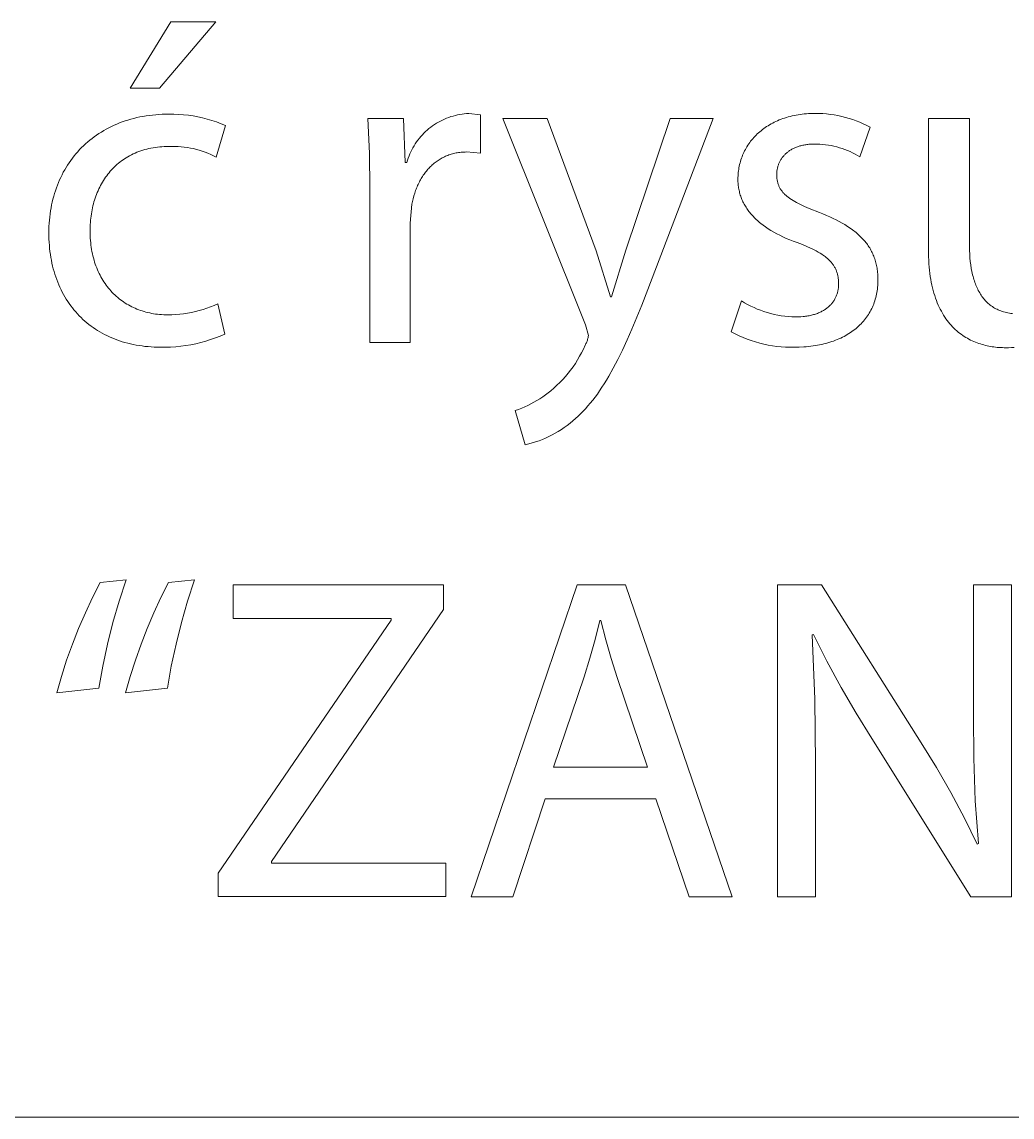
# Model space of a CAD drawing. Header units: millimetres. Extents: x 2840 to 6121, y 744 to 3036.
# Drawn here: x 5325.9 to 5396.1, y 744.1 to 821.8 of the extents above; entities that cross this region are included whole.
import ezdxf

# ---------------------------------------------------------------- set-up
doc = ezdxf.new("R2010")
doc.units = ezdxf.units.MM
doc.header["$MEASUREMENT"] = 0
doc.layers.add('Domyślny', color=7, linetype='Continuous', true_color=0x000000)

msp = doc.modelspace()

# ---------------------------------------------------------------- linework, layer by layer
at = {"layer": 'Domyślny', "color": 18, "lineweight": 15, "true_color": 0x000000}
for p, q in [((5333.548, 817.088), (5336.432, 821.787)), ((5339.623, 821.787), (5335.624, 817.088)), ((5336.432, 821.787), (5339.623, 821.787)), ((5335.624, 817.088), (5333.548, 817.088)), ((5332.783, 814.613), (5332.98, 814.687)), ((5332.98, 814.687), (5333.18, 814.757)), ((5333.18, 814.757), (5333.384, 814.822)), ((5333.384, 814.822), (5333.59, 814.883)), ((5333.59, 814.883), (5333.8, 814.939)), ((5333.8, 814.939), (5334.013, 814.991)), ((5334.013, 814.991), (5334.229, 815.038)), ((5334.229, 815.038), (5334.447, 815.08)), ((5334.447, 815.08), (5334.669, 815.118)), ((5334.669, 815.118), (5334.894, 815.15)), ((5334.894, 815.15), (5335.121, 815.178)), ((5335.121, 815.178), (5335.352, 815.201)), ((5335.352, 815.201), (5335.585, 815.219)), ((5335.585, 815.219), (5335.821, 815.232)), ((5335.821, 815.232), (5336.06, 815.239)), ((5336.06, 815.239), (5336.301, 815.242)), ((5336.301, 815.242), (5336.644, 815.239)), ((5336.644, 815.239), (5336.987, 815.225)), ((5336.987, 815.225), (5337.33, 815.198)), ((5337.33, 815.198), (5337.671, 815.16)), ((5337.671, 815.16), (5338.011, 815.11)), ((5338.011, 815.11), (5338.348, 815.048)), ((5338.348, 815.048), (5338.684, 814.974)), ((5338.684, 814.974), (5339.016, 814.889)), ((5339.016, 814.889), (5339.346, 814.792)), ((5339.346, 814.792), (5339.672, 814.684)), ((5339.672, 814.684), (5339.993, 814.564)), ((5350.524, 812.446), (5350.417, 814.925)), ((5350.417, 814.925), (5352.952, 814.925)), ((5352.952, 814.925), (5353.051, 811.811)), ((5355.283, 814.59), (5355.422, 814.672)), ((5355.422, 814.672), (5355.565, 814.749)), ((5355.565, 814.749), (5355.71, 814.822)), ((5355.71, 814.822), (5355.857, 814.889)), ((5355.857, 814.889), (5356.007, 814.952)), ((5356.007, 814.952), (5356.158, 815.009)), ((5356.158, 815.009), (5356.312, 815.061)), ((5356.312, 815.061), (5356.467, 815.108)), ((5356.467, 815.108), (5356.624, 815.15)), ((5356.624, 815.15), (5356.782, 815.186)), ((5356.782, 815.186), (5356.941, 815.217)), ((5356.941, 815.217), (5357.101, 815.242)), ((5357.101, 815.242), (5357.262, 815.262)), ((5357.262, 815.262), (5357.423, 815.277)), ((5357.423, 815.277), (5357.585, 815.286)), ((5357.585, 815.286), (5358.404, 815.187)), ((5358.404, 815.187), (5358.404, 812.467)), ((5365.86, 800.275), (5359.993, 814.926)), ((5359.993, 814.926), (5363.14, 814.926)), ((5363.14, 814.926), (5366.625, 805.541)), ((5368.723, 805.595), (5371.88, 814.926)), ((5374.929, 814.926), (5370.602, 803.596)), ((5371.88, 814.926), (5374.929, 814.926)), ((5379.152, 814.608), (5379.266, 814.666)), ((5379.266, 814.666), (5379.382, 814.722)), ((5379.382, 814.722), (5379.5, 814.775)), ((5379.5, 814.775), (5379.621, 814.826)), ((5379.621, 814.826), (5379.744, 814.874)), ((5379.744, 814.874), (5379.87, 814.92)), ((5379.87, 814.92), (5379.997, 814.964)), ((5379.997, 814.964), (5380.127, 815.004)), ((5380.127, 815.004), (5380.259, 815.043)), ((5380.259, 815.043), (5380.393, 815.079)), ((5380.393, 815.079), (5380.53, 815.112)), ((5380.53, 815.112), (5380.668, 815.142)), ((5380.668, 815.142), (5380.809, 815.17)), ((5380.809, 815.17), (5380.952, 815.195)), ((5380.952, 815.195), (5381.097, 815.217)), ((5381.097, 815.217), (5381.244, 815.237)), ((5381.244, 815.237), (5381.393, 815.253)), ((5381.393, 815.253), (5381.544, 815.267)), ((5381.544, 815.267), (5381.697, 815.277)), ((5381.697, 815.277), (5381.853, 815.285)), ((5381.853, 815.285), (5382.01, 815.29)), ((5382.01, 815.29), (5382.169, 815.291)), ((5382.169, 815.291), (5382.44, 815.288)), ((5382.44, 815.288), (5382.711, 815.276)), ((5382.711, 815.276), (5382.981, 815.254)), ((5382.981, 815.254), (5383.251, 815.224)), ((5383.251, 815.224), (5383.519, 815.184)), ((5383.519, 815.184), (5383.785, 815.136)), ((5383.785, 815.136), (5384.05, 815.078)), ((5384.05, 815.078), (5384.313, 815.012)), ((5384.313, 815.012), (5384.573, 814.937)), ((5384.573, 814.937), (5384.831, 814.853)), ((5384.831, 814.853), (5385.086, 814.761)), ((5385.086, 814.761), (5385.338, 814.66)), ((5385.338, 814.66), (5385.586, 814.551)), ((5390.204, 805.622), (5390.204, 814.931)), ((5390.204, 814.931), (5393.111, 814.931)), ((5393.111, 814.931), (5393.111, 806.124)), ((5331.158, 813.752), (5331.325, 813.864)), ((5331.325, 813.864), (5331.496, 813.972)), ((5331.496, 813.972), (5331.669, 814.076)), ((5331.669, 814.076), (5331.846, 814.176)), ((5331.846, 814.176), (5332.027, 814.272)), ((5332.027, 814.272), (5332.211, 814.363)), ((5332.211, 814.363), (5332.398, 814.451)), ((5332.398, 814.451), (5332.589, 814.534)), ((5332.589, 814.534), (5332.783, 814.613)), ((5340.311, 814.433), (5339.655, 812.194)), ((5339.993, 814.564), (5340.311, 814.433)), ((5354.282, 813.772), (5354.394, 813.888)), ((5354.394, 813.888), (5354.51, 814.001)), ((5354.51, 814.001), (5354.631, 814.11)), ((5354.631, 814.11), (5354.754, 814.215)), ((5354.754, 814.215), (5354.882, 814.315)), ((5354.882, 814.315), (5355.012, 814.411)), ((5355.012, 814.411), (5355.146, 814.503)), ((5355.146, 814.503), (5355.283, 814.59)), ((5378.057, 813.831), (5378.145, 813.912)), ((5378.145, 813.912), (5378.234, 813.99)), ((5378.234, 813.99), (5378.326, 814.067)), ((5378.326, 814.067), (5378.421, 814.142)), ((5378.421, 814.142), (5378.518, 814.215)), ((5378.518, 814.215), (5378.618, 814.286)), ((5378.618, 814.286), (5378.72, 814.355)), ((5378.72, 814.355), (5378.824, 814.421)), ((5378.824, 814.421), (5378.931, 814.486)), ((5378.931, 814.486), (5379.04, 814.548)), ((5379.04, 814.548), (5379.152, 814.608)), ((5386.07, 814.308), (5385.349, 812.199)), ((5385.586, 814.551), (5385.83, 814.433)), ((5385.83, 814.433), (5386.07, 814.308)), ((5330.234, 813), (5330.379, 813.135)), ((5330.379, 813.135), (5330.527, 813.266)), ((5330.527, 813.266), (5330.68, 813.393)), ((5330.68, 813.393), (5330.836, 813.517)), ((5330.836, 813.517), (5330.995, 813.637)), ((5330.995, 813.637), (5331.158, 813.752)), ((5353.696, 812.997), (5353.782, 813.134)), ((5353.782, 813.134), (5353.873, 813.268)), ((5353.873, 813.268), (5353.969, 813.399)), ((5353.969, 813.399), (5354.069, 813.527)), ((5354.069, 813.527), (5354.173, 813.651)), ((5354.173, 813.651), (5354.282, 813.772)), ((5377.388, 813.028), (5377.452, 813.124)), ((5377.452, 813.124), (5377.518, 813.218)), ((5377.518, 813.218), (5377.587, 813.311)), ((5377.587, 813.311), (5377.659, 813.402)), ((5377.659, 813.402), (5377.734, 813.491)), ((5377.734, 813.491), (5377.811, 813.579)), ((5377.811, 813.579), (5377.89, 813.665)), ((5377.89, 813.665), (5377.973, 813.749)), ((5377.973, 813.749), (5378.057, 813.831)), ((5381.497, 813.072), (5381.426, 813.061)), ((5381.569, 813.083), (5381.497, 813.072)), ((5381.642, 813.092), (5381.569, 813.083)), ((5381.716, 813.099), (5381.642, 813.092)), ((5381.791, 813.106), (5381.716, 813.099)), ((5381.868, 813.11), (5381.791, 813.106)), ((5381.945, 813.114), (5381.868, 813.11)), ((5382.024, 813.116), (5381.945, 813.114)), ((5382.104, 813.117), (5382.024, 813.116)), ((5382.305, 813.114), (5382.104, 813.117)), ((5382.506, 813.105), (5382.305, 813.114)), ((5382.706, 813.09), (5382.506, 813.105)), ((5382.906, 813.067), (5382.706, 813.09)), ((5383.105, 813.038), (5382.906, 813.067)), ((5329.566, 812.273), (5329.692, 812.425)), ((5329.692, 812.425), (5329.821, 812.574)), ((5329.821, 812.574), (5329.955, 812.72)), ((5329.955, 812.72), (5330.092, 812.861)), ((5330.092, 812.861), (5330.234, 813)), ((5333.506, 812.289), (5333.384, 812.221)), ((5333.63, 812.354), (5333.506, 812.289)), ((5333.756, 812.416), (5333.63, 812.354)), ((5333.886, 812.474), (5333.756, 812.416)), ((5334.018, 812.53), (5333.886, 812.474)), ((5334.152, 812.582), (5334.018, 812.53)), ((5334.289, 812.631), (5334.152, 812.582)), ((5334.429, 812.677), (5334.289, 812.631)), ((5334.571, 812.719), (5334.429, 812.677)), ((5334.716, 812.758), (5334.571, 812.719)), ((5334.863, 812.793), (5334.716, 812.758)), ((5335.012, 812.825), (5334.863, 812.793)), ((5335.165, 812.853), (5335.012, 812.825)), ((5335.32, 812.878), (5335.165, 812.853)), ((5335.477, 812.899), (5335.32, 812.878)), ((5335.637, 812.916), (5335.477, 812.899)), ((5335.799, 812.93), (5335.637, 812.916)), ((5335.964, 812.94), (5335.799, 812.93)), ((5336.131, 812.946), (5335.964, 812.94)), ((5336.301, 812.948), (5336.131, 812.946)), ((5336.518, 812.953), (5336.301, 812.948)), ((5336.736, 812.952), (5336.518, 812.953)), ((5336.953, 812.943), (5336.736, 812.952)), ((5337.17, 812.927), (5336.953, 812.943)), ((5337.386, 812.905), (5337.17, 812.927)), ((5337.601, 812.874), (5337.386, 812.905)), ((5337.815, 812.837), (5337.601, 812.874)), ((5338.028, 812.793), (5337.815, 812.837)), ((5338.24, 812.742), (5338.028, 812.793)), ((5338.449, 812.684), (5338.24, 812.742)), ((5338.656, 812.619), (5338.449, 812.684)), ((5338.862, 812.547), (5338.656, 812.619)), ((5339.064, 812.469), (5338.862, 812.547)), ((5339.264, 812.384), (5339.064, 812.469)), ((5339.461, 812.292), (5339.264, 812.384)), ((5339.655, 812.194), (5339.461, 812.292)), ((5350.549, 809.965), (5350.524, 812.446)), ((5353.336, 812.272), (5353.398, 812.422)), ((5353.398, 812.422), (5353.465, 812.569)), ((5353.465, 812.569), (5353.537, 812.715)), ((5353.537, 812.715), (5353.614, 812.857)), ((5353.614, 812.857), (5353.696, 812.997)), ((5356.084, 812.313), (5356.004, 812.281)), ((5356.166, 812.344), (5356.084, 812.313)), ((5356.249, 812.372), (5356.166, 812.344)), ((5356.332, 812.399), (5356.249, 812.372)), ((5356.417, 812.423), (5356.332, 812.399)), ((5356.502, 812.446), (5356.417, 812.423)), ((5356.589, 812.466), (5356.502, 812.446)), ((5356.676, 812.484), (5356.589, 812.466)), ((5356.765, 812.5), (5356.676, 812.484)), ((5356.854, 812.515), (5356.765, 812.5)), ((5356.945, 812.527), (5356.854, 812.515)), ((5357.036, 812.536), (5356.945, 812.527)), ((5357.128, 812.544), (5357.036, 812.536)), ((5357.221, 812.55), (5357.128, 812.544)), ((5357.315, 812.553), (5357.221, 812.55)), ((5357.41, 812.554), (5357.315, 812.553)), ((5358.404, 812.467), (5357.41, 812.554)), ((5376.974, 812.212), (5377.016, 812.319)), ((5377.016, 812.319), (5377.061, 812.424)), ((5377.061, 812.424), (5377.108, 812.528)), ((5377.108, 812.528), (5377.159, 812.631)), ((5377.159, 812.631), (5377.212, 812.732)), ((5377.212, 812.732), (5377.268, 812.832)), ((5377.268, 812.832), (5377.326, 812.931)), ((5377.326, 812.931), (5377.388, 813.028)), ((5379.968, 812.323), (5379.931, 812.283)), ((5380.006, 812.363), (5379.968, 812.323)), ((5380.045, 812.402), (5380.006, 812.363)), ((5380.086, 812.44), (5380.045, 812.402)), ((5380.128, 812.478), (5380.086, 812.44)), ((5380.171, 812.514), (5380.128, 812.478)), ((5380.215, 812.55), (5380.171, 812.514)), ((5380.26, 812.584), (5380.215, 812.55)), ((5380.307, 812.618), (5380.26, 812.584)), ((5380.355, 812.651), (5380.307, 812.618)), ((5380.404, 812.683), (5380.355, 812.651)), ((5380.455, 812.714), (5380.404, 812.683)), ((5380.506, 812.744), (5380.455, 812.714)), ((5380.559, 812.772), (5380.506, 812.744)), ((5380.613, 812.8), (5380.559, 812.772)), ((5380.669, 812.827), (5380.613, 812.8)), ((5380.725, 812.853), (5380.669, 812.827)), ((5380.783, 812.877), (5380.725, 812.853)), ((5380.842, 812.901), (5380.783, 812.877)), ((5380.902, 812.923), (5380.842, 812.901)), ((5380.964, 812.945), (5380.902, 812.923)), ((5381.026, 812.965), (5380.964, 812.945)), ((5381.09, 812.984), (5381.026, 812.965)), ((5381.155, 813.002), (5381.09, 812.984)), ((5381.221, 813.018), (5381.155, 813.002)), ((5381.288, 813.034), (5381.221, 813.018)), ((5381.356, 813.048), (5381.288, 813.034)), ((5381.426, 813.061), (5381.356, 813.048)), ((5383.302, 813.003), (5383.105, 813.038)), ((5383.499, 812.961), (5383.302, 813.003)), ((5383.694, 812.913), (5383.499, 812.961)), ((5383.887, 812.858), (5383.694, 812.913)), ((5384.079, 812.797), (5383.887, 812.858)), ((5384.268, 812.73), (5384.079, 812.797)), ((5384.455, 812.656), (5384.268, 812.73)), ((5384.64, 812.577), (5384.455, 812.656)), ((5384.822, 812.491), (5384.64, 812.577)), ((5385.001, 812.4), (5384.822, 812.491)), ((5385.176, 812.302), (5385.001, 812.4)), ((5385.349, 812.199), (5385.176, 812.302)), ((5328.997, 811.461), (5329.102, 811.63)), ((5329.102, 811.63), (5329.212, 811.795)), ((5329.212, 811.795), (5329.326, 811.958)), ((5329.326, 811.958), (5329.444, 812.117)), ((5329.444, 812.117), (5329.566, 812.273)), ((5332.506, 811.574), (5332.408, 811.48)), ((5332.606, 811.664), (5332.506, 811.574)), ((5332.71, 811.752), (5332.606, 811.664)), ((5332.815, 811.837), (5332.71, 811.752)), ((5332.924, 811.92), (5332.815, 811.837)), ((5333.035, 811.999), (5332.924, 811.92)), ((5333.149, 812.076), (5333.035, 811.999)), ((5333.265, 812.15), (5333.149, 812.076)), ((5333.384, 812.221), (5333.265, 812.15)), ((5353.051, 811.811), (5353.182, 811.811)), ((5353.182, 811.811), (5353.228, 811.967)), ((5353.228, 811.967), (5353.28, 812.12)), ((5353.28, 812.12), (5353.336, 812.272)), ((5354.862, 811.516), (5354.8, 811.454)), ((5354.924, 811.577), (5354.862, 811.516)), ((5354.988, 811.636), (5354.924, 811.577)), ((5355.054, 811.693), (5354.988, 811.636)), ((5355.12, 811.749), (5355.054, 811.693)), ((5355.187, 811.803), (5355.12, 811.749)), ((5355.256, 811.855), (5355.187, 811.803)), ((5355.326, 811.906), (5355.256, 811.855)), ((5355.397, 811.955), (5355.326, 811.906)), ((5355.469, 812.002), (5355.397, 811.955)), ((5355.542, 812.047), (5355.469, 812.002)), ((5355.616, 812.091), (5355.542, 812.047)), ((5355.692, 812.133), (5355.616, 812.091)), ((5355.768, 812.173), (5355.692, 812.133)), ((5355.846, 812.211), (5355.768, 812.173)), ((5355.924, 812.247), (5355.846, 812.211)), ((5356.004, 812.281), (5355.924, 812.247)), ((5376.758, 811.436), (5376.78, 811.55)), ((5376.78, 811.55), (5376.805, 811.663)), ((5376.805, 811.663), (5376.833, 811.775)), ((5376.833, 811.775), (5376.864, 811.886)), ((5376.864, 811.886), (5376.898, 811.996)), ((5376.898, 811.996), (5376.934, 812.105)), ((5376.934, 812.105), (5376.974, 812.212)), ((5379.521, 811.541), (5379.507, 811.489)), ((5379.537, 811.591), (5379.521, 811.541)), ((5379.554, 811.642), (5379.537, 811.591)), ((5379.572, 811.691), (5379.554, 811.642)), ((5379.592, 811.741), (5379.572, 811.691)), ((5379.613, 811.789), (5379.592, 811.741)), ((5379.636, 811.837), (5379.613, 811.789)), ((5379.659, 811.885), (5379.636, 811.837)), ((5379.684, 811.932), (5379.659, 811.885)), ((5379.711, 811.978), (5379.684, 811.932)), ((5379.738, 812.024), (5379.711, 811.978)), ((5379.767, 812.069), (5379.738, 812.024)), ((5379.798, 812.113), (5379.767, 812.069)), ((5379.829, 812.157), (5379.798, 812.113)), ((5379.862, 812.199), (5379.829, 812.157)), ((5379.896, 812.242), (5379.862, 812.199)), ((5379.931, 812.283), (5379.896, 812.242)), ((5328.53, 810.571), (5328.615, 810.755)), ((5328.615, 810.755), (5328.704, 810.936)), ((5328.704, 810.936), (5328.797, 811.114)), ((5328.797, 811.114), (5328.895, 811.289)), ((5328.895, 811.289), (5328.997, 811.461)), ((5331.797, 810.759), (5331.721, 810.647)), ((5331.876, 810.869), (5331.797, 810.759)), ((5331.958, 810.977), (5331.876, 810.869)), ((5332.043, 811.083), (5331.958, 810.977)), ((5332.13, 811.186), (5332.043, 811.083)), ((5332.22, 811.286), (5332.13, 811.186)), ((5332.313, 811.385), (5332.22, 811.286)), ((5332.408, 811.48), (5332.313, 811.385)), ((5354.252, 810.748), (5354.204, 810.669)), ((5354.301, 810.825), (5354.252, 810.748)), ((5354.351, 810.901), (5354.301, 810.825)), ((5354.403, 810.975), (5354.351, 810.901)), ((5354.456, 811.048), (5354.403, 810.975)), ((5354.51, 811.119), (5354.456, 811.048)), ((5354.566, 811.189), (5354.51, 811.119)), ((5354.622, 811.258), (5354.566, 811.189)), ((5354.68, 811.325), (5354.622, 811.258)), ((5354.74, 811.39), (5354.68, 811.325)), ((5354.8, 811.454), (5354.74, 811.39)), ((5376.685, 810.615), (5376.686, 810.734)), ((5376.686, 810.734), (5376.691, 810.853)), ((5376.691, 810.853), (5376.698, 810.971)), ((5376.698, 810.971), (5376.709, 811.089)), ((5376.709, 811.089), (5376.722, 811.205)), ((5376.722, 811.205), (5376.738, 811.321)), ((5376.738, 811.321), (5376.758, 811.436)), ((5379.439, 811.009), (5379.438, 810.954)), ((5379.438, 810.954), (5379.439, 810.892)), ((5379.441, 811.064), (5379.439, 811.009)), ((5379.439, 810.892), (5379.441, 810.832)), ((5379.444, 811.118), (5379.441, 811.064)), ((5379.441, 810.832), (5379.444, 810.772)), ((5379.449, 811.172), (5379.444, 811.118)), ((5379.444, 810.772), (5379.449, 810.714)), ((5379.455, 811.226), (5379.449, 811.172)), ((5379.463, 811.28), (5379.455, 811.226)), ((5379.472, 811.333), (5379.463, 811.28)), ((5379.482, 811.385), (5379.472, 811.333)), ((5379.494, 811.438), (5379.482, 811.385)), ((5379.507, 811.489), (5379.494, 811.438)), ((5328.233, 809.807), (5328.301, 810.002)), ((5328.301, 810.002), (5328.373, 810.195)), ((5328.373, 810.195), (5328.449, 810.384)), ((5328.449, 810.384), (5328.53, 810.571)), ((5331.379, 810.054), (5331.318, 809.929)), ((5331.442, 810.176), (5331.379, 810.054)), ((5331.507, 810.297), (5331.442, 810.176)), ((5331.576, 810.416), (5331.507, 810.297)), ((5331.647, 810.532), (5331.576, 810.416)), ((5331.721, 810.647), (5331.647, 810.532)), ((5350.549, 799.028), (5350.549, 809.965)), ((5353.871, 809.994), (5353.836, 809.904)), ((5353.908, 810.083), (5353.871, 809.994)), ((5353.946, 810.17), (5353.908, 810.083)), ((5353.986, 810.257), (5353.946, 810.17)), ((5354.027, 810.342), (5353.986, 810.257)), ((5354.069, 810.426), (5354.027, 810.342)), ((5354.113, 810.508), (5354.069, 810.426)), ((5354.158, 810.589), (5354.113, 810.508)), ((5354.204, 810.669), (5354.158, 810.589)), ((5376.686, 810.526), (5376.685, 810.615)), ((5376.688, 810.438), (5376.686, 810.526)), ((5376.693, 810.35), (5376.688, 810.438)), ((5376.7, 810.262), (5376.693, 810.35)), ((5376.709, 810.175), (5376.7, 810.262)), ((5376.72, 810.089), (5376.709, 810.175)), ((5376.733, 810.003), (5376.72, 810.089)), ((5376.748, 809.918), (5376.733, 810.003)), ((5379.449, 810.714), (5379.455, 810.657)), ((5379.455, 810.657), (5379.463, 810.6)), ((5379.463, 810.6), (5379.472, 810.545)), ((5379.472, 810.545), (5379.483, 810.49)), ((5379.483, 810.49), (5379.495, 810.437)), ((5379.495, 810.437), (5379.508, 810.384)), ((5379.508, 810.384), (5379.523, 810.332)), ((5379.523, 810.332), (5379.539, 810.281)), ((5379.539, 810.281), (5379.557, 810.231)), ((5379.557, 810.231), (5379.576, 810.181)), ((5379.576, 810.181), (5379.597, 810.133)), ((5379.597, 810.133), (5379.619, 810.085)), ((5379.619, 810.085), (5379.642, 810.038)), ((5379.642, 810.038), (5379.667, 809.991)), ((5379.667, 809.991), (5379.694, 809.945)), ((5328.008, 809.001), (5328.057, 809.206)), ((5328.057, 809.206), (5328.112, 809.409)), ((5328.112, 809.409), (5328.17, 809.609)), ((5328.17, 809.609), (5328.233, 809.807)), ((5331.059, 809.278), (5331.015, 809.143)), ((5331.105, 809.412), (5331.059, 809.278)), ((5331.154, 809.544), (5331.105, 809.412)), ((5331.206, 809.674), (5331.154, 809.544)), ((5331.261, 809.803), (5331.206, 809.674)), ((5331.318, 809.929), (5331.261, 809.803)), ((5353.628, 809.241), (5353.582, 809.042)), ((5353.68, 809.436), (5353.628, 809.241)), ((5353.738, 809.626), (5353.68, 809.436)), ((5353.769, 809.72), (5353.738, 809.626)), ((5353.802, 809.812), (5353.769, 809.72)), ((5353.836, 809.904), (5353.802, 809.812)), ((5376.765, 809.833), (5376.748, 809.918)), ((5376.784, 809.749), (5376.765, 809.833)), ((5376.804, 809.665), (5376.784, 809.749)), ((5376.827, 809.582), (5376.804, 809.665)), ((5376.852, 809.499), (5376.827, 809.582)), ((5376.879, 809.417), (5376.852, 809.499)), ((5376.908, 809.335), (5376.879, 809.417)), ((5376.939, 809.254), (5376.908, 809.335)), ((5376.972, 809.174), (5376.939, 809.254)), ((5379.694, 809.945), (5379.722, 809.9)), ((5379.722, 809.9), (5379.751, 809.856)), ((5379.751, 809.856), (5379.782, 809.812)), ((5379.782, 809.812), (5379.814, 809.769)), ((5379.814, 809.769), (5379.848, 809.726)), ((5379.848, 809.726), (5379.883, 809.684)), ((5379.883, 809.684), (5379.92, 809.642)), ((5379.92, 809.642), (5379.959, 809.601)), ((5379.959, 809.601), (5379.998, 809.561)), ((5379.998, 809.561), (5380.04, 809.521)), ((5380.04, 809.521), (5380.082, 809.481)), ((5380.082, 809.481), (5380.127, 809.442)), ((5380.127, 809.442), (5380.173, 809.403)), ((5380.173, 809.403), (5380.22, 809.365)), ((5380.22, 809.365), (5380.269, 809.327)), ((5380.269, 809.327), (5380.319, 809.289)), ((5380.319, 809.289), (5380.371, 809.252)), ((5380.371, 809.252), (5380.48, 809.178)), ((5380.48, 809.178), (5380.594, 809.106)), ((5327.886, 808.369), (5327.922, 808.582)), ((5327.922, 808.582), (5327.963, 808.793)), ((5327.963, 808.793), (5328.008, 809.001)), ((5330.838, 808.444), (5330.811, 808.3)), ((5330.868, 808.587), (5330.838, 808.444)), ((5330.901, 808.728), (5330.868, 808.587)), ((5330.936, 808.868), (5330.901, 808.728)), ((5330.974, 809.006), (5330.936, 808.868)), ((5331.015, 809.143), (5330.974, 809.006)), ((5353.542, 808.839), (5353.411, 807.495)), ((5353.582, 809.042), (5353.542, 808.839)), ((5377.007, 809.094), (5376.972, 809.174)), ((5377.044, 809.014), (5377.007, 809.094)), ((5377.083, 808.936), (5377.044, 809.014)), ((5377.124, 808.857), (5377.083, 808.936)), ((5377.168, 808.78), (5377.124, 808.857)), ((5377.213, 808.703), (5377.168, 808.78)), ((5377.26, 808.626), (5377.213, 808.703)), ((5377.309, 808.551), (5377.26, 808.626)), ((5377.361, 808.476), (5377.309, 808.551)), ((5377.414, 808.401), (5377.361, 808.476)), ((5377.47, 808.327), (5377.414, 808.401)), ((5380.594, 809.106), (5380.715, 809.034)), ((5380.715, 809.034), (5380.843, 808.963)), ((5380.843, 808.963), (5380.976, 808.893)), ((5380.976, 808.893), (5381.116, 808.822)), ((5381.116, 808.822), (5381.414, 808.683)), ((5381.414, 808.683), (5381.738, 808.542)), ((5381.738, 808.542), (5382.464, 808.255)), ((5327.79, 807.496), (5327.807, 807.718)), ((5327.807, 807.718), (5327.829, 807.937)), ((5327.829, 807.937), (5327.855, 808.154)), ((5327.855, 808.154), (5327.886, 808.369)), ((5330.732, 807.711), (5330.719, 807.56)), ((5330.747, 807.86), (5330.732, 807.711)), ((5330.766, 808.008), (5330.747, 807.86)), ((5330.787, 808.154), (5330.766, 808.008)), ((5330.811, 808.3), (5330.787, 808.154)), ((5377.528, 808.254), (5377.47, 808.327)), ((5377.587, 808.181), (5377.528, 808.254)), ((5377.649, 808.109), (5377.587, 808.181)), ((5377.713, 808.038), (5377.649, 808.109)), ((5377.779, 807.967), (5377.713, 808.038)), ((5377.847, 807.897), (5377.779, 807.967)), ((5377.917, 807.827), (5377.847, 807.897)), ((5377.989, 807.759), (5377.917, 807.827)), ((5378.064, 807.691), (5377.989, 807.759)), ((5378.14, 807.623), (5378.064, 807.691)), ((5378.219, 807.556), (5378.14, 807.623)), ((5382.464, 808.255), (5382.719, 808.156)), ((5382.719, 808.156), (5382.965, 808.054)), ((5382.965, 808.054), (5383.203, 807.951)), ((5383.203, 807.951), (5383.434, 807.845)), ((5383.434, 807.845), (5383.656, 807.737)), ((5383.656, 807.737), (5383.871, 807.626)), ((5383.871, 807.626), (5384.078, 807.513)), ((5327.768, 806.818), (5327.77, 807.046)), ((5327.77, 807.046), (5327.778, 807.272)), ((5327.778, 807.272), (5327.79, 807.496)), ((5330.697, 807.103), (5330.696, 806.949)), ((5330.696, 806.949), (5330.698, 806.778)), ((5330.702, 807.257), (5330.697, 807.103)), ((5330.709, 807.409), (5330.702, 807.257)), ((5330.719, 807.56), (5330.709, 807.409)), ((5353.411, 807.495), (5353.411, 799.028)), ((5378.299, 807.49), (5378.219, 807.556)), ((5378.467, 807.36), (5378.299, 807.49)), ((5378.643, 807.233), (5378.467, 807.36)), ((5378.828, 807.109), (5378.643, 807.233)), ((5379.021, 806.987), (5378.828, 807.109)), ((5379.223, 806.869), (5379.021, 806.987)), ((5379.434, 806.753), (5379.223, 806.869)), ((5384.078, 807.513), (5384.276, 807.396)), ((5384.276, 807.396), (5384.467, 807.277)), ((5384.467, 807.277), (5384.65, 807.155)), ((5384.65, 807.155), (5384.825, 807.03)), ((5384.825, 807.03), (5384.909, 806.967)), ((5384.909, 806.967), (5384.991, 806.902)), ((5384.991, 806.902), (5385.072, 806.837)), ((5327.77, 806.591), (5327.768, 806.818)), ((5327.777, 806.367), (5327.77, 806.591)), ((5327.788, 806.145), (5327.777, 806.367)), ((5327.804, 805.926), (5327.788, 806.145)), ((5330.698, 806.778), (5330.703, 806.608)), ((5330.703, 806.608), (5330.711, 806.441)), ((5330.711, 806.441), (5330.723, 806.276)), ((5330.723, 806.276), (5330.739, 806.112)), ((5330.739, 806.112), (5330.757, 805.951)), ((5379.653, 806.641), (5379.434, 806.753)), ((5379.881, 806.531), (5379.653, 806.641)), ((5380.118, 806.425), (5379.881, 806.531)), ((5380.363, 806.321), (5380.118, 806.425)), ((5380.617, 806.221), (5380.363, 806.321)), ((5380.88, 806.124), (5380.617, 806.221)), ((5381.266, 805.977), (5380.88, 806.124)), ((5385.072, 806.837), (5385.15, 806.77)), ((5385.15, 806.77), (5385.227, 806.703)), ((5385.227, 806.703), (5385.301, 806.635)), ((5385.301, 806.635), (5385.373, 806.566)), ((5385.373, 806.566), (5385.444, 806.496)), ((5385.444, 806.496), (5385.512, 806.425)), ((5385.512, 806.425), (5385.578, 806.354)), ((5385.578, 806.354), (5385.643, 806.281)), ((5385.643, 806.281), (5385.705, 806.207)), ((5385.705, 806.207), (5385.765, 806.133)), ((5385.765, 806.133), (5385.823, 806.057)), ((5393.111, 806.124), (5393.113, 805.844)), ((5327.824, 805.709), (5327.804, 805.926)), ((5327.849, 805.494), (5327.824, 805.709)), ((5327.878, 805.283), (5327.849, 805.494)), ((5330.757, 805.951), (5330.779, 805.793)), ((5330.779, 805.793), (5330.804, 805.636)), ((5330.804, 805.636), (5330.832, 805.482)), ((5330.832, 805.482), (5330.863, 805.33)), ((5330.863, 805.33), (5330.897, 805.18)), ((5366.625, 805.541), (5367.641, 802.274)), ((5367.707, 802.274), (5368.723, 805.595)), ((5381.622, 805.829), (5381.266, 805.977)), ((5381.788, 805.755), (5381.622, 805.829)), ((5381.948, 805.68), (5381.788, 805.755)), ((5382.1, 805.605), (5381.948, 805.68)), ((5382.244, 805.528), (5382.1, 805.605)), ((5382.382, 805.452), (5382.244, 805.528)), ((5382.513, 805.374), (5382.382, 805.452)), ((5382.637, 805.295), (5382.513, 805.374)), ((5382.755, 805.215), (5382.637, 805.295)), ((5385.823, 806.057), (5385.88, 805.98)), ((5385.88, 805.98), (5385.934, 805.903)), ((5385.934, 805.903), (5385.986, 805.824)), ((5385.986, 805.824), (5386.036, 805.744)), ((5386.036, 805.744), (5386.084, 805.663)), ((5386.084, 805.663), (5386.13, 805.581)), ((5386.13, 805.581), (5386.174, 805.498)), ((5386.174, 805.498), (5386.216, 805.414)), ((5386.216, 805.414), (5386.256, 805.328)), ((5386.256, 805.328), (5386.294, 805.242)), ((5390.213, 805.111), (5390.204, 805.622)), ((5393.113, 805.844), (5393.122, 805.571)), ((5393.122, 805.571), (5393.135, 805.303)), ((5393.135, 805.303), (5393.155, 805.041)), ((5327.911, 805.073), (5327.878, 805.283)), ((5327.949, 804.867), (5327.911, 805.073)), ((5327.991, 804.663), (5327.949, 804.867)), ((5328.037, 804.462), (5327.991, 804.663)), ((5330.897, 805.18), (5330.935, 805.032)), ((5330.935, 805.032), (5330.975, 804.887)), ((5330.975, 804.887), (5331.018, 804.744)), ((5331.018, 804.744), (5331.065, 804.604)), ((5331.065, 804.604), (5331.114, 804.465)), ((5382.811, 805.175), (5382.755, 805.215)), ((5382.865, 805.134), (5382.811, 805.175)), ((5382.918, 805.093), (5382.865, 805.134)), ((5382.969, 805.051), (5382.918, 805.093)), ((5383.019, 805.009), (5382.969, 805.051)), ((5383.067, 804.967), (5383.019, 805.009)), ((5383.113, 804.925), (5383.067, 804.967)), ((5383.158, 804.881), (5383.113, 804.925)), ((5383.201, 804.838), (5383.158, 804.881)), ((5383.243, 804.794), (5383.201, 804.838)), ((5383.283, 804.75), (5383.243, 804.794)), ((5383.322, 804.705), (5383.283, 804.75)), ((5383.359, 804.659), (5383.322, 804.705)), ((5383.395, 804.613), (5383.359, 804.659)), ((5383.429, 804.567), (5383.395, 804.613)), ((5383.461, 804.52), (5383.429, 804.567)), ((5383.492, 804.473), (5383.461, 804.52)), ((5386.294, 805.242), (5386.33, 805.154)), ((5386.33, 805.154), (5386.364, 805.065)), ((5386.364, 805.065), (5386.396, 804.975)), ((5386.396, 804.975), (5386.426, 804.884)), ((5386.426, 804.884), (5386.453, 804.791)), ((5386.453, 804.791), (5386.479, 804.697)), ((5386.479, 804.697), (5386.503, 804.602)), ((5386.503, 804.602), (5386.524, 804.506)), ((5390.224, 804.865), (5390.213, 805.111)), ((5390.239, 804.625), (5390.224, 804.865)), ((5390.257, 804.391), (5390.239, 804.625)), ((5393.155, 805.041), (5393.181, 804.786)), ((5393.181, 804.786), (5393.213, 804.538)), ((5393.213, 804.538), (5393.251, 804.296)), ((5328.087, 804.263), (5328.037, 804.462)), ((5328.141, 804.068), (5328.087, 804.263)), ((5328.2, 803.875), (5328.141, 804.068)), ((5328.263, 803.685), (5328.2, 803.875)), ((5331.114, 804.465), (5331.166, 804.33)), ((5331.166, 804.33), (5331.221, 804.196)), ((5331.221, 804.196), (5331.279, 804.065)), ((5331.279, 804.065), (5331.34, 803.937)), ((5331.34, 803.937), (5331.403, 803.81)), ((5331.403, 803.81), (5331.469, 803.687)), ((5383.522, 804.425), (5383.492, 804.473)), ((5383.55, 804.376), (5383.522, 804.425)), ((5383.577, 804.327), (5383.55, 804.376)), ((5383.603, 804.277), (5383.577, 804.327)), ((5383.627, 804.227), (5383.603, 804.277)), ((5383.649, 804.176), (5383.627, 804.227)), ((5383.67, 804.124), (5383.649, 804.176)), ((5383.69, 804.071), (5383.67, 804.124)), ((5383.709, 804.018), (5383.69, 804.071)), ((5383.726, 803.965), (5383.709, 804.018)), ((5383.741, 803.91), (5383.726, 803.965)), ((5383.756, 803.855), (5383.741, 803.91)), ((5383.769, 803.799), (5383.756, 803.855)), ((5383.781, 803.742), (5383.769, 803.799)), ((5383.791, 803.685), (5383.781, 803.742)), ((5386.524, 804.506), (5386.544, 804.408)), ((5386.544, 804.408), (5386.561, 804.309)), ((5386.561, 804.309), (5386.577, 804.209)), ((5386.577, 804.209), (5386.59, 804.108)), ((5386.59, 804.108), (5386.601, 804.005)), ((5386.601, 804.005), (5386.611, 803.9)), ((5386.611, 803.9), (5386.618, 803.795)), ((5386.618, 803.795), (5386.623, 803.688)), ((5390.28, 804.163), (5390.257, 804.391)), ((5390.307, 803.94), (5390.28, 804.163)), ((5390.338, 803.723), (5390.307, 803.94)), ((5393.251, 804.296), (5393.295, 804.062)), ((5393.295, 804.062), (5393.346, 803.834)), ((5393.346, 803.834), (5393.374, 803.724)), ((5328.33, 803.498), (5328.263, 803.685)), ((5328.4, 803.315), (5328.33, 803.498)), ((5328.475, 803.134), (5328.4, 803.315)), ((5328.554, 802.956), (5328.475, 803.134)), ((5331.469, 803.687), (5331.538, 803.566)), ((5331.538, 803.566), (5331.609, 803.447)), ((5331.609, 803.447), (5331.683, 803.331)), ((5331.683, 803.331), (5331.76, 803.217)), ((5331.76, 803.217), (5331.839, 803.106)), ((5331.839, 803.106), (5331.92, 802.998)), ((5331.92, 802.998), (5332.004, 802.892)), ((5370.602, 803.596), (5369.852, 801.673)), ((5383.8, 803.627), (5383.791, 803.685)), ((5383.808, 803.568), (5383.8, 803.627)), ((5383.815, 803.508), (5383.808, 803.568)), ((5383.82, 803.447), (5383.815, 803.508)), ((5383.819, 802.954), (5383.824, 803.014)), ((5383.825, 803.386), (5383.82, 803.447)), ((5383.824, 803.014), (5383.827, 803.074)), ((5383.828, 803.323), (5383.825, 803.386)), ((5383.827, 803.074), (5383.829, 803.135)), ((5383.83, 803.26), (5383.828, 803.323)), ((5383.829, 803.135), (5383.83, 803.196)), ((5383.83, 803.196), (5383.83, 803.26)), ((5386.613, 803.081), (5386.602, 802.955)), ((5386.621, 803.209), (5386.613, 803.081)), ((5386.626, 803.339), (5386.621, 803.209)), ((5386.623, 803.688), (5386.626, 803.579)), ((5386.626, 803.579), (5386.627, 803.469)), ((5386.627, 803.469), (5386.626, 803.339)), ((5390.372, 803.511), (5390.338, 803.723)), ((5390.41, 803.306), (5390.372, 803.511)), ((5390.452, 803.105), (5390.41, 803.306)), ((5390.497, 802.91), (5390.452, 803.105)), ((5393.374, 803.724), (5393.404, 803.615)), ((5393.404, 803.615), (5393.435, 803.508)), ((5393.435, 803.508), (5393.468, 803.403)), ((5393.468, 803.403), (5393.503, 803.3)), ((5393.503, 803.3), (5393.539, 803.198)), ((5393.539, 803.198), (5393.578, 803.099)), ((5393.578, 803.099), (5393.618, 803.002)), ((5393.618, 803.002), (5393.66, 802.907)), ((5328.637, 802.781), (5328.554, 802.956)), ((5328.723, 802.609), (5328.637, 802.781)), ((5328.814, 802.44), (5328.723, 802.609)), ((5328.908, 802.275), (5328.814, 802.44)), ((5329.007, 802.113), (5328.908, 802.275)), ((5332.004, 802.892), (5332.091, 802.789)), ((5332.091, 802.789), (5332.18, 802.689)), ((5332.18, 802.689), (5332.271, 802.591)), ((5332.271, 802.591), (5332.364, 802.496)), ((5332.364, 802.496), (5332.46, 802.404)), ((5332.46, 802.404), (5332.558, 802.314)), ((5332.558, 802.314), (5332.658, 802.227)), ((5332.658, 802.227), (5332.76, 802.143)), ((5367.641, 802.274), (5367.707, 802.274)), ((5383.594, 802.172), (5383.62, 802.223)), ((5383.62, 802.223), (5383.644, 802.276)), ((5383.644, 802.276), (5383.667, 802.329)), ((5383.667, 802.329), (5383.688, 802.383)), ((5383.688, 802.383), (5383.707, 802.437)), ((5383.707, 802.437), (5383.726, 802.492)), ((5383.726, 802.492), (5383.742, 802.548)), ((5383.742, 802.548), (5383.758, 802.604)), ((5383.758, 802.604), (5383.771, 802.661)), ((5383.771, 802.661), (5383.784, 802.719)), ((5383.784, 802.719), (5383.795, 802.777)), ((5383.795, 802.777), (5383.804, 802.835)), ((5383.804, 802.835), (5383.812, 802.894)), ((5383.812, 802.894), (5383.819, 802.954)), ((5386.47, 802.223), (5386.437, 802.106)), ((5386.5, 802.341), (5386.47, 802.223)), ((5386.526, 802.461), (5386.5, 802.341)), ((5386.55, 802.582), (5386.526, 802.461)), ((5386.57, 802.705), (5386.55, 802.582)), ((5386.588, 802.829), (5386.57, 802.705)), ((5386.602, 802.955), (5386.588, 802.829)), ((5390.546, 802.721), (5390.497, 802.91)), ((5390.597, 802.536), (5390.546, 802.721)), ((5390.653, 802.357), (5390.597, 802.536)), ((5390.711, 802.183), (5390.653, 802.357)), ((5390.772, 802.015), (5390.711, 802.183)), ((5393.66, 802.907), (5393.703, 802.814)), ((5393.703, 802.814), (5393.749, 802.724)), ((5393.749, 802.724), (5393.797, 802.635)), ((5393.797, 802.635), (5393.846, 802.548)), ((5393.846, 802.548), (5393.897, 802.464)), ((5393.897, 802.464), (5393.95, 802.382)), ((5393.95, 802.382), (5394.006, 802.302)), ((5394.006, 802.302), (5394.063, 802.224)), ((5394.063, 802.224), (5394.122, 802.149)), ((5329.109, 801.954), (5329.007, 802.113)), ((5329.214, 801.798), (5329.109, 801.954)), ((5329.324, 801.646), (5329.214, 801.798)), ((5329.437, 801.497), (5329.324, 801.646)), ((5329.554, 801.352), (5329.437, 801.497)), ((5332.76, 802.143), (5332.865, 802.062)), ((5332.865, 802.062), (5332.972, 801.983)), ((5332.972, 801.983), (5333.08, 801.908)), ((5333.08, 801.908), (5333.191, 801.835)), ((5333.191, 801.835), (5333.304, 801.765)), ((5333.304, 801.765), (5333.418, 801.698)), ((5333.418, 801.698), (5333.535, 801.634)), ((5333.535, 801.634), (5333.653, 801.573)), ((5333.653, 801.573), (5333.773, 801.515)), ((5333.773, 801.515), (5333.896, 801.459)), ((5333.896, 801.459), (5334.019, 801.407)), ((5334.019, 801.407), (5334.145, 801.358)), ((5338.714, 801.372), (5338.982, 801.461)), ((5338.982, 801.461), (5339.246, 801.559)), ((5339.246, 801.559), (5339.507, 801.666)), ((5339.507, 801.666), (5339.765, 801.781)), ((5339.765, 801.781), (5340.256, 799.629)), ((5369.852, 801.673), (5369.151, 799.98)), ((5376.215, 799.787), (5376.936, 801.983)), ((5376.936, 801.983), (5377.152, 801.853)), ((5377.152, 801.853), (5377.373, 801.731)), ((5377.373, 801.731), (5377.597, 801.616)), ((5377.597, 801.616), (5377.826, 801.508)), ((5377.826, 801.508), (5378.057, 801.408)), ((5378.057, 801.408), (5378.292, 801.316)), ((5382.875, 801.379), (5382.928, 801.415)), ((5382.928, 801.415), (5382.98, 801.452)), ((5382.98, 801.452), (5383.029, 801.491)), ((5383.029, 801.491), (5383.078, 801.53)), ((5383.078, 801.53), (5383.124, 801.57)), ((5383.124, 801.57), (5383.17, 801.611)), ((5383.17, 801.611), (5383.213, 801.653)), ((5383.213, 801.653), (5383.255, 801.696)), ((5383.255, 801.696), (5383.296, 801.74)), ((5383.296, 801.74), (5383.335, 801.785)), ((5383.335, 801.785), (5383.373, 801.83)), ((5383.373, 801.83), (5383.409, 801.877)), ((5383.409, 801.877), (5383.444, 801.924)), ((5383.444, 801.924), (5383.477, 801.972)), ((5383.477, 801.972), (5383.508, 802.021)), ((5383.508, 802.021), (5383.538, 802.07)), ((5383.538, 802.07), (5383.567, 802.121)), ((5383.567, 802.121), (5383.594, 802.172)), ((5386.178, 801.436), (5386.124, 801.329)), ((5386.229, 801.543), (5386.178, 801.436)), ((5386.276, 801.653), (5386.229, 801.543)), ((5386.321, 801.763), (5386.276, 801.653)), ((5386.363, 801.876), (5386.321, 801.763)), ((5386.402, 801.99), (5386.363, 801.876)), ((5386.437, 802.106), (5386.402, 801.99)), ((5390.837, 801.851), (5390.772, 802.015)), ((5390.904, 801.692), (5390.837, 801.851)), ((5390.975, 801.538), (5390.904, 801.692)), ((5391.048, 801.389), (5390.975, 801.538)), ((5394.122, 802.149), (5394.183, 802.076)), ((5394.183, 802.076), (5394.246, 802.005)), ((5394.246, 802.005), (5394.311, 801.937)), ((5394.311, 801.937), (5394.378, 801.871)), ((5394.378, 801.871), (5394.447, 801.807)), ((5394.447, 801.807), (5394.519, 801.746)), ((5394.519, 801.746), (5394.592, 801.688)), ((5394.592, 801.688), (5394.668, 801.631)), ((5394.668, 801.631), (5394.745, 801.578)), ((5394.745, 801.578), (5394.825, 801.527)), ((5394.825, 801.527), (5394.907, 801.478)), ((5394.907, 801.478), (5394.991, 801.432)), ((5394.991, 801.432), (5395.078, 801.388)), ((5329.674, 801.209), (5329.554, 801.352)), ((5329.798, 801.071), (5329.674, 801.209)), ((5329.926, 800.936), (5329.798, 801.071)), ((5330.057, 800.804), (5329.926, 800.936)), ((5330.191, 800.676), (5330.057, 800.804)), ((5330.329, 800.552), (5330.191, 800.676)), ((5334.145, 801.358), (5334.272, 801.312)), ((5334.272, 801.312), (5334.401, 801.269)), ((5334.401, 801.269), (5334.532, 801.229)), ((5334.532, 801.229), (5334.664, 801.192)), ((5334.664, 801.192), (5334.798, 801.158)), ((5334.798, 801.158), (5334.933, 801.127)), ((5334.933, 801.127), (5335.07, 801.099)), ((5335.07, 801.099), (5335.208, 801.075)), ((5335.208, 801.075), (5335.348, 801.054)), ((5335.348, 801.054), (5335.489, 801.036)), ((5335.489, 801.036), (5335.631, 801.021)), ((5335.631, 801.021), (5335.775, 801.009)), ((5335.775, 801.009), (5335.92, 801.001)), ((5335.92, 801.001), (5336.066, 800.996)), ((5336.066, 800.996), (5336.214, 800.995)), ((5336.214, 800.995), (5336.496, 800.998)), ((5336.496, 800.998), (5336.777, 801.012)), ((5336.777, 801.012), (5337.059, 801.035)), ((5337.059, 801.035), (5337.339, 801.068)), ((5337.339, 801.068), (5337.618, 801.11)), ((5337.618, 801.11), (5337.895, 801.161)), ((5337.895, 801.161), (5338.17, 801.222)), ((5338.17, 801.222), (5338.443, 801.293)), ((5338.443, 801.293), (5338.714, 801.372)), ((5378.292, 801.316), (5378.53, 801.232)), ((5378.53, 801.232), (5378.771, 801.156)), ((5378.771, 801.156), (5379.014, 801.089)), ((5379.014, 801.089), (5379.259, 801.029)), ((5379.259, 801.029), (5379.506, 800.978)), ((5379.506, 800.978), (5379.755, 800.935)), ((5379.755, 800.935), (5380.005, 800.9)), ((5380.005, 800.9), (5380.256, 800.874)), ((5380.256, 800.874), (5380.508, 800.856)), ((5380.508, 800.856), (5380.76, 800.847)), ((5380.76, 800.847), (5380.952, 800.85)), ((5380.952, 800.85), (5381.138, 800.859)), ((5381.138, 800.859), (5381.318, 800.874)), ((5381.318, 800.874), (5381.405, 800.883)), ((5381.405, 800.883), (5381.491, 800.894)), ((5381.491, 800.894), (5381.575, 800.906)), ((5381.575, 800.906), (5381.658, 800.92)), ((5381.658, 800.92), (5381.739, 800.935)), ((5381.739, 800.935), (5381.818, 800.951)), ((5381.818, 800.951), (5381.896, 800.969)), ((5381.896, 800.969), (5381.972, 800.988)), ((5381.972, 800.988), (5382.047, 801.008)), ((5382.047, 801.008), (5382.12, 801.03)), ((5382.12, 801.03), (5382.192, 801.052)), ((5382.192, 801.052), (5382.261, 801.076)), ((5382.261, 801.076), (5382.33, 801.101)), ((5382.33, 801.101), (5382.397, 801.128)), ((5382.397, 801.128), (5382.462, 801.155)), ((5382.462, 801.155), (5382.526, 801.184)), ((5382.526, 801.184), (5382.588, 801.214)), ((5382.588, 801.214), (5382.648, 801.245)), ((5382.648, 801.245), (5382.707, 801.277)), ((5382.707, 801.277), (5382.765, 801.31)), ((5382.765, 801.31), (5382.821, 801.344)), ((5382.821, 801.344), (5382.875, 801.379)), ((5385.666, 800.636), (5385.589, 800.544)), ((5385.74, 800.729), (5385.666, 800.636)), ((5385.812, 800.825), (5385.74, 800.729)), ((5385.88, 800.922), (5385.812, 800.825)), ((5385.945, 801.022), (5385.88, 800.922)), ((5386.008, 801.122), (5385.945, 801.022)), ((5386.067, 801.225), (5386.008, 801.122)), ((5386.124, 801.329), (5386.067, 801.225)), ((5391.124, 801.245), (5391.048, 801.389)), ((5391.202, 801.106), (5391.124, 801.245)), ((5391.283, 800.971), (5391.202, 801.106)), ((5391.366, 800.841), (5391.283, 800.971)), ((5391.452, 800.715), (5391.366, 800.841)), ((5391.54, 800.594), (5391.452, 800.715)), ((5395.078, 801.388), (5395.166, 801.348)), ((5395.166, 801.348), (5395.257, 801.309)), ((5395.257, 801.309), (5395.35, 801.274)), ((5395.35, 801.274), (5395.446, 801.241)), ((5395.446, 801.241), (5395.543, 801.211)), ((5395.543, 801.211), (5395.643, 801.184)), ((5395.643, 801.184), (5395.746, 801.159)), ((5395.746, 801.159), (5395.85, 801.137)), ((5395.85, 801.137), (5395.957, 801.119)), ((5395.957, 801.119), (5396.067, 801.102)), ((5396.067, 801.102), (5396.179, 801.089)), ((5330.471, 800.432), (5330.329, 800.552)), ((5330.616, 800.315), (5330.471, 800.432)), ((5330.764, 800.202), (5330.616, 800.315)), ((5330.915, 800.092), (5330.764, 800.202)), ((5331.07, 799.987), (5330.915, 800.092)), ((5331.228, 799.885), (5331.07, 799.987)), ((5331.39, 799.787), (5331.228, 799.885)), ((5366.068, 799.521), (5365.86, 800.275)), ((5369.151, 799.98), (5368.814, 799.215)), ((5384.873, 799.879), (5384.771, 799.805)), ((5384.972, 799.955), (5384.873, 799.879)), ((5385.069, 800.033), (5384.972, 799.955)), ((5385.163, 800.113), (5385.069, 800.033)), ((5385.254, 800.195), (5385.163, 800.113)), ((5385.342, 800.28), (5385.254, 800.195)), ((5385.427, 800.366), (5385.342, 800.28)), ((5385.51, 800.454), (5385.427, 800.366)), ((5385.589, 800.544), (5385.51, 800.454)), ((5391.631, 800.477), (5391.54, 800.594)), ((5391.723, 800.364), (5391.631, 800.477)), ((5391.818, 800.256), (5391.723, 800.364)), ((5391.914, 800.152), (5391.818, 800.256)), ((5392.013, 800.052), (5391.914, 800.152)), ((5392.113, 799.956), (5392.013, 800.052)), ((5392.215, 799.865), (5392.113, 799.956)), ((5392.318, 799.777), (5392.215, 799.865)), ((5331.554, 799.693), (5331.39, 799.787)), ((5331.722, 799.604), (5331.554, 799.693)), ((5331.893, 799.518), (5331.722, 799.604)), ((5332.066, 799.436), (5331.893, 799.518)), ((5332.243, 799.358), (5332.066, 799.436)), ((5332.423, 799.285), (5332.243, 799.358)), ((5332.606, 799.215), (5332.423, 799.285)), ((5332.792, 799.15), (5332.606, 799.215)), ((5332.981, 799.089), (5332.792, 799.15)), ((5333.173, 799.033), (5332.981, 799.089)), ((5338.902, 799.126), (5338.553, 799.03)), ((5339.247, 799.234), (5338.902, 799.126)), ((5339.588, 799.354), (5339.247, 799.234)), ((5339.924, 799.486), (5339.588, 799.354)), ((5340.256, 799.629), (5339.924, 799.486)), ((5365.925, 799.011), (5365.95, 799.073)), ((5365.95, 799.073), (5365.973, 799.135)), ((5365.973, 799.135), (5365.994, 799.198)), ((5365.994, 799.198), (5366.013, 799.261)), ((5366.013, 799.261), (5366.029, 799.326)), ((5366.029, 799.326), (5366.044, 799.39)), ((5366.044, 799.39), (5366.057, 799.455)), ((5366.057, 799.455), (5366.068, 799.521)), ((5368.814, 799.215), (5368.483, 798.5)), ((5376.49, 799.644), (5376.215, 799.787)), ((5376.769, 799.509), (5376.49, 799.644)), ((5377.053, 799.385), (5376.769, 799.509)), ((5377.342, 799.271), (5377.053, 799.385)), ((5377.634, 799.166), (5377.342, 799.271)), ((5377.929, 799.072), (5377.634, 799.166)), ((5378.228, 798.988), (5377.929, 799.072)), ((5383.339, 799.092), (5383.202, 799.047)), ((5383.472, 799.138), (5383.339, 799.092)), ((5383.604, 799.187), (5383.472, 799.138)), ((5383.732, 799.239), (5383.604, 799.187)), ((5383.858, 799.292), (5383.732, 799.239)), ((5383.982, 799.349), (5383.858, 799.292)), ((5384.102, 799.407), (5383.982, 799.349)), ((5384.221, 799.468), (5384.102, 799.407)), ((5384.336, 799.531), (5384.221, 799.468)), ((5384.449, 799.596), (5384.336, 799.531)), ((5384.559, 799.664), (5384.449, 799.596)), ((5384.666, 799.733), (5384.559, 799.664)), ((5384.771, 799.805), (5384.666, 799.733)), ((5392.424, 799.693), (5392.318, 799.777)), ((5392.53, 799.613), (5392.424, 799.693)), ((5392.639, 799.536), (5392.53, 799.613)), ((5392.748, 799.464), (5392.639, 799.536)), ((5392.859, 799.395), (5392.748, 799.464)), ((5392.971, 799.329), (5392.859, 799.395)), ((5393.084, 799.267), (5392.971, 799.329)), ((5393.198, 799.209), (5393.084, 799.267)), ((5393.313, 799.154), (5393.198, 799.209)), ((5393.429, 799.102), (5393.313, 799.154)), ((5393.546, 799.053), (5393.429, 799.102)), ((5333.368, 798.98), (5333.173, 799.033)), ((5333.565, 798.932), (5333.368, 798.98)), ((5333.765, 798.889), (5333.565, 798.932)), ((5333.969, 798.849), (5333.765, 798.889)), ((5334.174, 798.815), (5333.969, 798.849)), ((5334.383, 798.785), (5334.174, 798.815)), ((5334.594, 798.759), (5334.383, 798.785)), ((5334.808, 798.738), (5334.594, 798.759)), ((5335.024, 798.721), (5334.808, 798.738)), ((5335.244, 798.71), (5335.024, 798.721)), ((5335.465, 798.702), (5335.244, 798.71)), ((5335.689, 798.7), (5335.465, 798.702)), ((5336.051, 798.698), (5335.689, 798.7)), ((5336.412, 798.709), (5336.051, 798.698)), ((5336.773, 798.731), (5336.412, 798.709)), ((5337.133, 798.767), (5336.773, 798.731)), ((5337.491, 798.814), (5337.133, 798.767)), ((5337.847, 798.874), (5337.491, 798.814)), ((5338.202, 798.946), (5337.847, 798.874)), ((5338.553, 799.03), (5338.202, 798.946)), ((5353.411, 799.028), (5350.549, 799.028)), ((5365.448, 798.051), (5365.587, 798.307)), ((5365.587, 798.307), (5365.717, 798.567)), ((5365.717, 798.567), (5365.838, 798.832)), ((5365.838, 798.832), (5365.869, 798.891)), ((5365.869, 798.891), (5365.898, 798.951)), ((5365.898, 798.951), (5365.925, 799.011)), ((5368.483, 798.5), (5368.158, 797.834)), ((5378.529, 798.914), (5378.228, 798.988)), ((5378.832, 798.851), (5378.529, 798.914)), ((5379.138, 798.798), (5378.832, 798.851)), ((5379.445, 798.756), (5379.138, 798.798)), ((5379.754, 798.725), (5379.445, 798.756)), ((5380.063, 798.704), (5379.754, 798.725)), ((5380.373, 798.694), (5380.063, 798.704)), ((5380.683, 798.695), (5380.373, 798.694)), ((5381.032, 798.7), (5380.683, 798.695)), ((5381.371, 798.718), (5381.032, 798.7)), ((5381.537, 798.73), (5381.371, 798.718)), ((5381.701, 798.746), (5381.537, 798.73)), ((5381.862, 798.764), (5381.701, 798.746)), ((5382.021, 798.785), (5381.862, 798.764)), ((5382.177, 798.809), (5382.021, 798.785)), ((5382.331, 798.835), (5382.177, 798.809)), ((5382.483, 798.864), (5382.331, 798.835)), ((5382.632, 798.896), (5382.483, 798.864)), ((5382.778, 798.93), (5382.632, 798.896)), ((5382.922, 798.966), (5382.778, 798.93)), ((5383.063, 799.006), (5382.922, 798.966)), ((5383.202, 799.047), (5383.063, 799.006)), ((5393.663, 799.008), (5393.546, 799.053)), ((5393.781, 798.966), (5393.663, 799.008)), ((5393.9, 798.927), (5393.781, 798.966)), ((5394.019, 798.89), (5393.9, 798.927)), ((5394.138, 798.857), (5394.019, 798.89)), ((5394.258, 798.827), (5394.138, 798.857)), ((5394.378, 798.799), (5394.258, 798.827)), ((5394.498, 798.774), (5394.378, 798.799)), ((5394.618, 798.752), (5394.498, 798.774)), ((5394.738, 798.732), (5394.618, 798.752)), ((5394.858, 798.715), (5394.738, 798.732)), ((5394.978, 798.701), (5394.858, 798.715)), ((5395.098, 798.689), (5394.978, 798.701)), ((5395.217, 798.679), (5395.098, 798.689)), ((5395.336, 798.671), (5395.217, 798.679)), ((5395.454, 798.666), (5395.336, 798.671)), ((5395.572, 798.663), (5395.454, 798.666)), ((5395.689, 798.662), (5395.572, 798.663)), ((5395.893, 798.662), (5395.689, 798.662)), ((5396.097, 798.669), (5395.893, 798.662)), ((5396.301, 798.684), (5396.097, 798.669)), ((5364.982, 797.312), (5365.145, 797.553)), ((5365.145, 797.553), (5365.301, 797.799)), ((5365.301, 797.799), (5365.448, 798.051)), ((5368.158, 797.834), (5367.835, 797.214)), ((5364.443, 796.625), (5364.63, 796.848)), ((5364.63, 796.848), (5364.81, 797.077)), ((5364.81, 797.077), (5364.982, 797.312)), ((5367.835, 797.214), (5367.514, 796.638)), ((5363.624, 795.798), (5363.839, 795.994)), ((5363.839, 795.994), (5364.047, 796.198)), ((5364.047, 796.198), (5364.249, 796.408)), ((5364.249, 796.408), (5364.443, 796.625)), ((5367.192, 796.103), (5367.03, 795.851)), ((5367.353, 796.365), (5367.192, 796.103)), ((5367.514, 796.638), (5367.353, 796.365)), ((5362.825, 795.169), (5363.022, 795.31)), ((5363.022, 795.31), (5363.214, 795.456)), ((5363.214, 795.456), (5363.402, 795.609)), ((5363.402, 795.609), (5363.624, 795.798)), ((5366.704, 795.375), (5366.54, 795.15)), ((5366.868, 795.608), (5366.704, 795.375)), ((5367.03, 795.851), (5366.868, 795.608)), ((5361.333, 794.374), (5361.557, 794.467)), ((5361.557, 794.467), (5361.777, 794.566)), ((5361.777, 794.566), (5361.994, 794.673)), ((5361.994, 794.673), (5362.208, 794.787)), ((5362.208, 794.787), (5362.418, 794.908)), ((5362.418, 794.908), (5362.623, 795.035)), ((5362.623, 795.035), (5362.825, 795.169)), ((5366.036, 794.527), (5365.864, 794.336)), ((5366.206, 794.727), (5366.036, 794.527)), ((5366.373, 794.934), (5366.206, 794.727)), ((5366.54, 795.15), (5366.373, 794.934)), ((5360.878, 794.211), (5361.107, 794.289)), ((5361.588, 791.774), (5360.878, 794.211)), ((5361.107, 794.289), (5361.333, 794.374)), ((5365.15, 793.642), (5364.96, 793.473)), ((5365.333, 793.805), (5365.15, 793.642)), ((5365.512, 793.975), (5365.333, 793.805)), ((5365.689, 794.152), (5365.512, 793.975)), ((5365.864, 794.336), (5365.689, 794.152)), ((5364.149, 792.86), (5363.935, 792.724)), ((5364.36, 793.003), (5364.149, 792.86)), ((5364.565, 793.153), (5364.36, 793.003)), ((5364.765, 793.31), (5364.565, 793.153)), ((5364.96, 793.473), (5364.765, 793.31)), ((5362.8, 792.153), (5362.563, 792.061)), ((5363.035, 792.252), (5362.8, 792.153)), ((5363.265, 792.359), (5363.035, 792.252)), ((5363.492, 792.473), (5363.265, 792.359)), ((5363.716, 792.595), (5363.492, 792.473)), ((5363.935, 792.724), (5363.716, 792.595)), ((5361.835, 791.834), (5361.588, 791.774)), ((5362.08, 791.902), (5361.835, 791.834)), ((5362.323, 791.977), (5362.08, 791.902)), ((5362.563, 792.061), (5362.323, 791.977)), ((5330.872, 780.928), (5331.418, 782.001)), ((5331.418, 782.001), (5333.254, 782.187)), ((5333.254, 782.187), (5332.759, 780.679)), ((5335.729, 780.927), (5336.269, 782.001)), ((5336.269, 782.001), (5338.116, 782.187)), ((5338.116, 782.187), (5337.623, 780.679)), ((5340.854, 779.434), (5340.854, 781.827)), ((5340.854, 781.827), (5355.79, 781.827)), ((5355.79, 781.827), (5355.79, 780.09)), ((5357.745, 759.697), (5365.284, 781.833)), ((5365.284, 781.833), (5368.715, 781.833)), ((5368.715, 781.833), (5376.276, 759.697)), ((5379.496, 759.699), (5379.496, 781.824)), ((5379.496, 781.824), (5382.61, 781.824)), ((5382.61, 781.824), (5389.701, 770.625)), ((5393.405, 772.57), (5393.405, 781.824)), ((5393.405, 781.824), (5396.114, 781.824)), ((5396.114, 781.824), (5396.114, 759.699)), ((5330.361, 779.838), (5330.872, 780.928)), ((5332.759, 780.679), (5332.317, 779.156)), ((5335.222, 779.838), (5335.729, 780.927)), ((5337.623, 780.679), (5337.183, 779.155)), ((5329.883, 778.732), (5330.361, 779.838)), ((5334.751, 778.732), (5335.222, 779.838)), ((5355.79, 780.09), (5343.574, 762.193)), ((5332.317, 779.156), (5331.927, 777.617)), ((5337.183, 779.155), (5336.796, 777.617)), ((5339.794, 761.363), (5352.075, 779.336)), ((5352.075, 779.434), (5340.854, 779.434)), ((5352.075, 779.336), (5352.075, 779.434)), ((5366.88, 779.298), (5366.543, 777.956)), ((5366.945, 779.298), (5366.88, 779.298)), ((5367.299, 777.941), (5366.945, 779.298)), ((5329.44, 777.613), (5329.883, 778.732)), ((5334.314, 777.612), (5334.751, 778.732)), ((5382.052, 778.317), (5381.954, 778.284)), ((5381.954, 778.284), (5382.139, 773.719)), ((5383.001, 776.42), (5382.052, 778.317)), ((5329.033, 776.48), (5329.44, 777.613)), ((5331.927, 777.617), (5331.591, 776.067)), ((5333.914, 776.479), (5334.314, 777.612)), ((5336.796, 777.617), (5336.462, 776.067)), ((5366.543, 777.956), (5366.175, 776.623)), ((5367.686, 776.593), (5367.299, 777.941)), ((5366.175, 776.623), (5365.776, 775.299)), ((5368.103, 775.255), (5367.686, 776.593)), ((5328.662, 775.334), (5329.033, 776.48)), ((5331.591, 776.067), (5331.309, 774.506)), ((5333.549, 775.334), (5333.914, 776.479)), ((5336.462, 776.067), (5336.182, 774.506)), ((5384.009, 774.554), (5383.001, 776.42)), ((5328.326, 774.178), (5328.662, 775.334)), ((5333.221, 774.178), (5333.549, 775.334)), ((5365.776, 775.299), (5363.602, 768.896)), ((5370.267, 768.896), (5368.103, 775.255)), ((5331.309, 774.506), (5328.326, 774.178)), ((5336.182, 774.506), (5333.221, 774.178)), ((5385.073, 772.72), (5384.009, 774.554)), ((5382.139, 773.719), (5382.184, 769.15)), ((5386.193, 770.92), (5385.073, 772.72)), ((5393.42, 769.536), (5393.405, 772.57)), ((5393.219, 759.699), (5386.193, 770.92)), ((5389.701, 770.625), (5390.783, 768.877)), ((5393.536, 766.505), (5393.42, 769.536)), ((5363.602, 768.896), (5370.267, 768.896)), ((5382.184, 769.15), (5382.184, 759.699)), ((5390.783, 768.877), (5391.807, 767.095)), ((5363.012, 766.656), (5360.717, 759.697)), ((5370.857, 766.656), (5363.012, 766.656)), ((5373.228, 759.697), (5370.857, 766.656)), ((5391.807, 767.095), (5392.772, 765.281)), ((5393.754, 763.479), (5393.536, 766.505)), ((5392.772, 765.281), (5393.678, 763.435)), ((5393.678, 763.435), (5393.754, 763.479)), ((5343.574, 762.193), (5343.574, 762.084)), ((5343.574, 762.084), (5355.954, 762.084)), ((5355.954, 762.084), (5355.954, 759.702)), ((5339.794, 759.702), (5339.794, 761.363)), ((5355.954, 759.702), (5339.794, 759.702)), ((5360.717, 759.697), (5357.745, 759.697)), ((5376.276, 759.697), (5373.228, 759.697)), ((5382.184, 759.699), (5379.496, 759.699)), ((5396.114, 759.699), (5393.219, 759.699)), ((6117.842, 744.056), (2839.856, 744.056)), ((6117.842, 744.056), (4881.001, 744.056))]:
    msp.add_line(p, q, dxfattribs=at)

doc.saveas('drawing.dxf')
